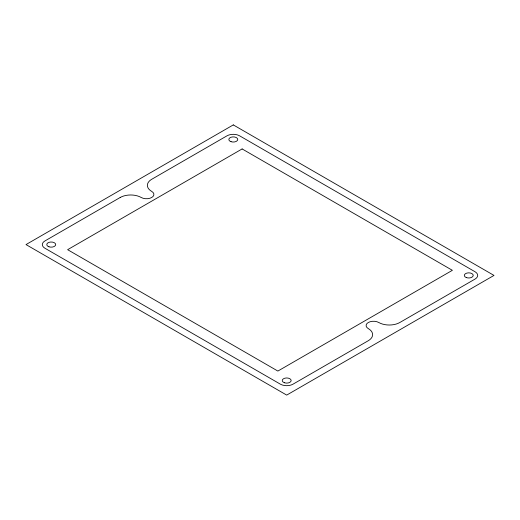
<?xml version="1.0" encoding="UTF-8"?>
<svg xmlns="http://www.w3.org/2000/svg" width="520" height="520" viewBox="0 0 520 520"><rect width="100%" height="100%" fill="white"/><g stroke="black" fill="none" stroke-linecap="round" stroke-linejoin="round"><path stroke-width="0.78" d="M233.298 124.904L26 244.582L286.702 395.096L494 275.418L233.298 124.904M120.192 197.489L44.922 240.942A8.918 5.148 0 0 0 44.922 248.228L280.391 384.176A8.918 5.148 0 0 0 293.007 384.176L368.277 340.717A14.866 8.58 0 0 0 368.277 328.582A7.436 4.29 0 0 1 368.277 322.511A7.436 4.29 0 0 1 378.788 322.511A14.866 8.58 0 0 0 399.809 322.511L475.079 279.058A8.918 5.148 0 0 0 475.079 271.772L239.609 135.824A8.918 5.148 0 0 0 226.993 135.824L151.723 179.283A14.866 8.58 0 0 0 151.723 191.419A7.436 4.29 0 0 1 151.723 197.489A7.436 4.29 0 0 1 141.213 197.489A14.866 8.58 0 0 0 120.192 197.489M242.131 148.935L67.626 249.685L277.869 371.066L452.374 270.315L242.131 148.935M48.997 246.811A4.459 2.574 0 0 0 55.692 244.582A4.459 2.574 0 0 0 48.997 242.353A4.459 2.574 0 0 0 48.997 246.811M231.069 141.7A4.459 2.574 0 0 0 237.757 139.464A4.459 2.574 0 0 0 231.069 137.234A4.459 2.574 0 0 0 231.069 141.7M466.271 277.55A4.459 2.574 0 0 0 473.219 275.6A4.459 2.574 0 0 0 466.824 273.097A4.459 2.574 0 0 0 466.271 277.55M284.472 382.766A4.459 2.574 0 0 0 291.161 380.536A4.459 2.574 0 0 0 284.472 378.3A4.459 2.574 0 0 0 284.472 382.766"/></g></svg>
